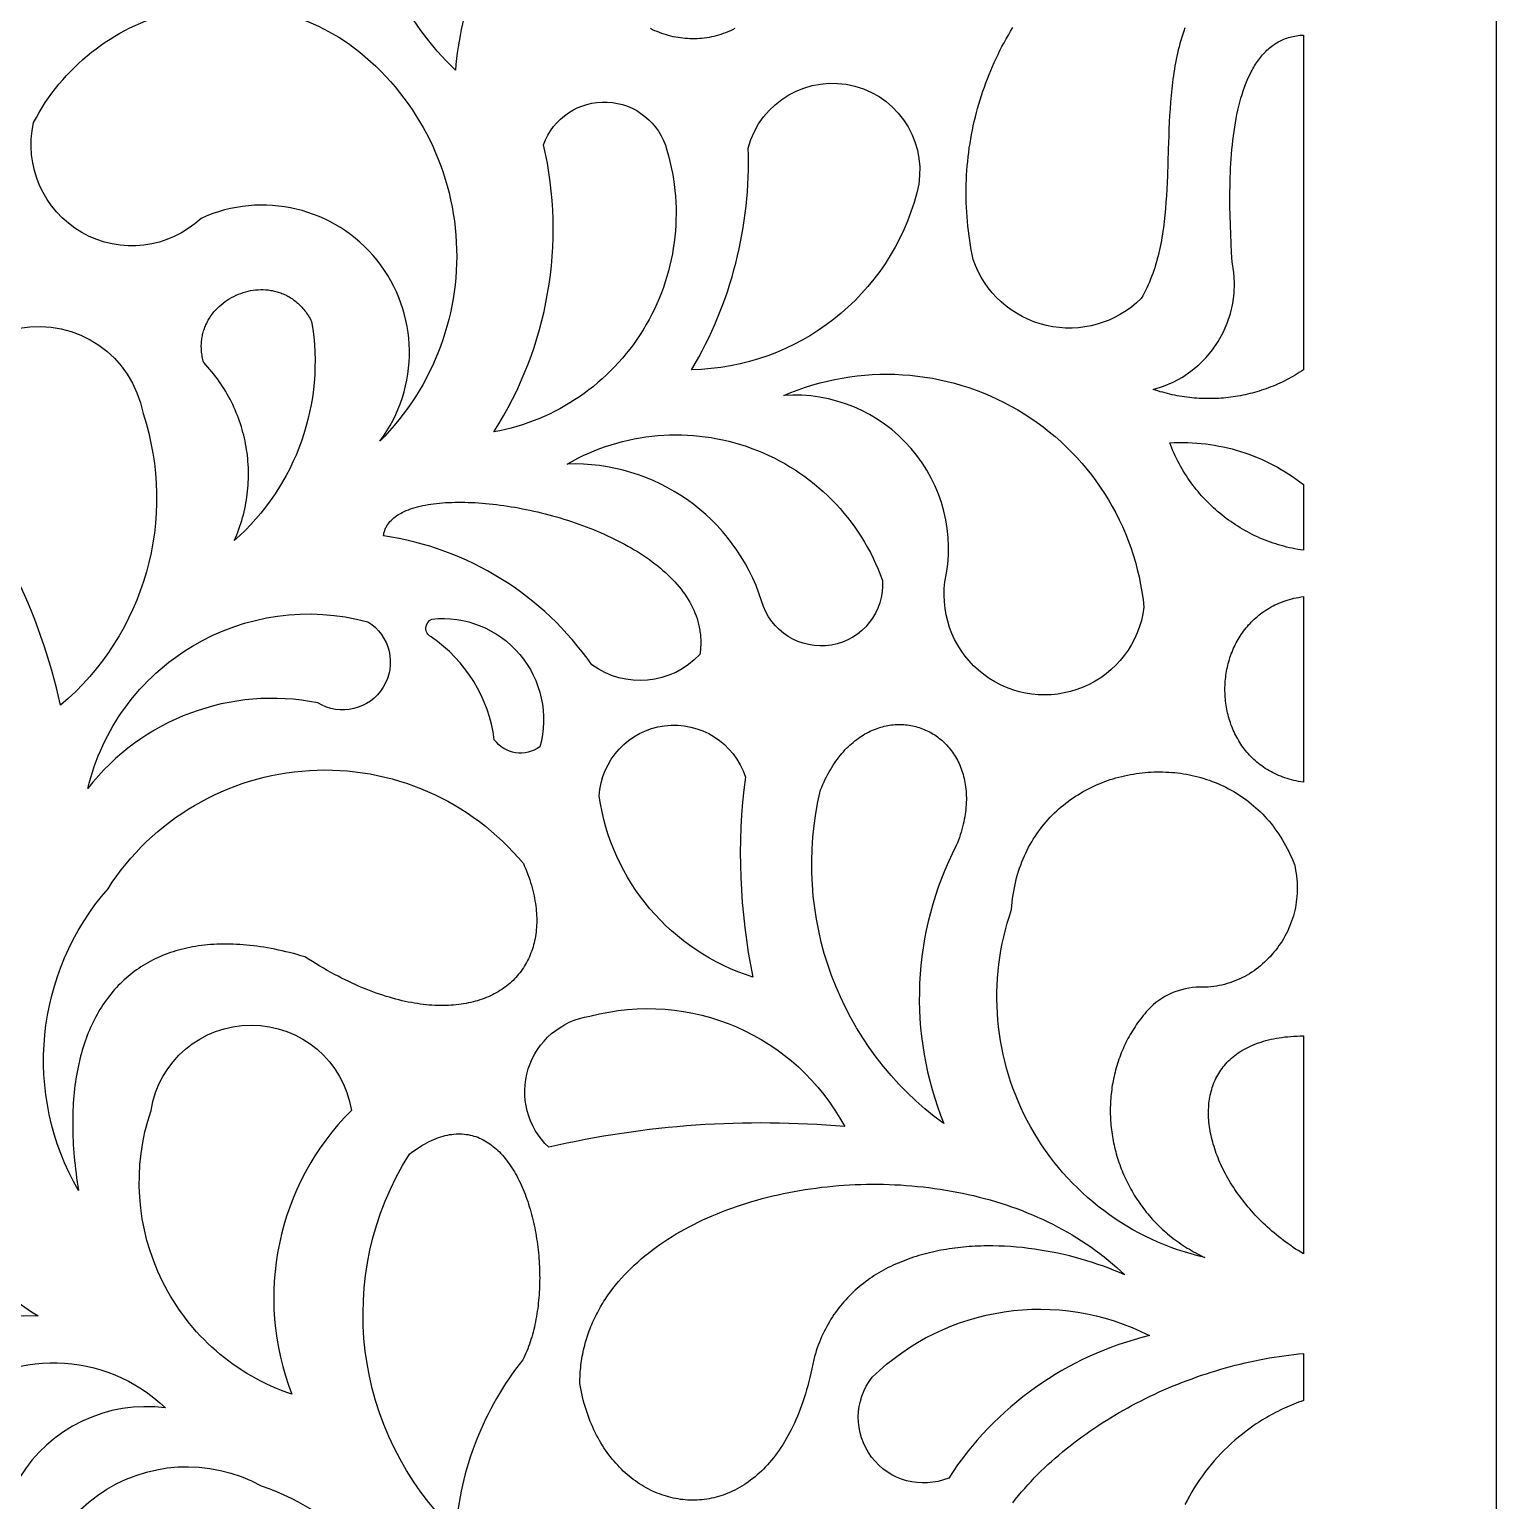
# Model space of a CAD drawing. Extents: x -400 to 400, y -1000 to 1000.
# Drawn here: x 20.2 to 400, y -340.4 to 40.4 of the extents above; entities that cross this region are included whole.
import ezdxf

# ---------------------------------------------------------------- set-up
doc = ezdxf.new("R2010")
doc.units = 0
doc.layers.add('LAYER_1', color=18, linetype='CONTINUOUS')

msp = doc.modelspace()

# ---------------------------------------------------------------- linework, layer by layer
at = {"layer": 'LAYER_1'}
for points in [[(-400, -1000), (400, -1000), (400, 1000), (-400, 1000)], [(315.37, -66.6), (316.55, -66.55), (317.72, -66.52), (318.89, -66.52), (320.06, -66.54), (321.22, -66.59), (322.38, -66.67), (323.54, -66.77), (324.69, -66.9), (325.84, -67.06), (326.98, -67.24), (328.12, -67.45), (329.25, -67.68), (330.38, -67.94), (331.5, -68.22), (332.61, -68.53), (333.71, -68.86), (334.81, -69.22), (335.9, -69.6), (336.97, -70.01), (338.04, -70.44), (339.1, -70.89), (340.15, -71.37), (341.19, -71.87), (342.22, -72.4), (343.24, -72.95), (344.24, -73.52), (345.23, -74.12), (346.21, -74.74), (347.18, -75.38), (348.13, -76.04), (349.07, -76.73), (350, -77.44), (349.99, -94.44), (349.26, -94.33), (348.53, -94.21), (347.8, -94.07), (347.07, -93.93), (346.35, -93.77), (345.64, -93.6), (344.92, -93.41), (344.22, -93.22), (343.51, -93.01), (342.81, -92.8), (342.12, -92.57), (341.43, -92.33), (340.75, -92.08), (340.07, -91.82), (339.39, -91.54), (338.73, -91.26), (338.06, -90.96), (337.41, -90.66), (336.76, -90.34), (336.11, -90.01), (335.47, -89.68), (334.84, -89.33), (334.21, -88.97), (333.59, -88.6), (332.98, -88.22), (332.37, -87.84), (331.77, -87.44), (331.17, -87.03), (330.59, -86.61), (330.01, -86.18), (329.43, -85.75), (328.87, -85.3), (328.31, -84.84), (327.76, -84.38), (327.22, -83.9), (326.68, -83.42), (326.15, -82.93), (325.64, -82.43), (325.13, -81.92), (324.62, -81.4), (324.13, -80.87), (323.64, -80.34), (323.17, -79.79), (322.7, -79.24), (322.24, -78.68), (321.79, -78.11), (321.35, -77.54), (320.92, -76.95), (320.49, -76.36), (320.08, -75.76), (319.68, -75.15), (319.29, -74.54), (318.9, -73.91), (318.53, -73.28), (318.17, -72.65), (317.81, -72), (317.47, -71.35), (317.14, -70.69), (316.82, -70.03), (316.51, -69.36), (316.21, -68.68), (315.92, -67.99), (315.64, -67.3)], [(349.99, -154.47), (349.36, -154.37), (348.73, -154.26), (348.12, -154.14), (347.51, -154.01), (346.92, -153.86), (346.33, -153.7), (345.76, -153.53), (345.2, -153.34), (344.64, -153.15), (344.1, -152.94), (343.57, -152.72), (343.04, -152.49), (342.53, -152.25), (342.02, -151.99), (341.53, -151.73), (341.05, -151.46), (340.58, -151.18), (340.11, -150.88), (339.66, -150.58), (339.22, -150.27), (338.78, -149.95), (338.36, -149.62), (337.95, -149.28), (337.55, -148.93), (337.16, -148.58), (336.77, -148.21), (336.4, -147.84), (336.04, -147.46), (335.69, -147.07), (335.34, -146.68), (335.01, -146.27), (334.69, -145.87), (334.38, -145.45), (334.08, -145.03), (333.79, -144.6), (333.5, -144.17), (333.23, -143.72), (332.97, -143.28), (332.72, -142.83), (332.48, -142.37), (332.25, -141.91), (332.02, -141.44), (331.81, -140.97), (331.61, -140.5), (331.42, -140.02), (331.24, -139.53), (331.07, -139.04), (330.9, -138.55), (330.75, -138.06), (330.61, -137.56), (330.48, -137.06), (330.36, -136.56), (330.24, -136.05), (330.14, -135.54), (330.05, -135.03), (329.97, -134.52), (329.9, -134.01), (329.84, -133.49), (329.78, -132.98), (329.74, -132.46), (329.71, -131.94), (329.69, -131.42), (329.67, -130.9), (329.67, -130.39), (329.68, -129.87), (329.7, -129.35), (329.72, -128.83), (329.76, -128.31), (329.81, -127.79), (329.87, -127.28), (329.93, -126.76), (330.01, -126.25), (330.1, -125.74), (330.19, -125.23), (330.3, -124.72), (330.42, -124.22), (330.54, -123.71), (330.68, -123.22), (330.82, -122.72), (330.98, -122.23), (331.15, -121.74), (331.32, -121.25), (331.51, -120.77), (331.7, -120.29), (331.91, -119.81), (332.12, -119.34), (332.35, -118.88), (332.58, -118.42), (332.83, -117.96), (333.08, -117.51), (333.35, -117.07), (333.62, -116.63), (333.9, -116.2), (334.2, -115.77), (334.5, -115.35), (334.81, -114.94), (335.14, -114.53), (335.47, -114.13), (335.81, -113.74), (336.16, -113.35), (336.53, -112.97), (336.9, -112.6), (337.28, -112.24), (337.67, -111.89), (338.07, -111.54), (338.48, -111.21), (338.91, -110.88), (339.34, -110.56), (339.78, -110.25), (340.23, -109.95), (340.69, -109.66), (341.16, -109.38), (341.64, -109.11), (342.13, -108.85), (342.62, -108.6), (343.13, -108.37), (343.65, -108.14), (344.18, -107.92), (344.72, -107.72), (345.27, -107.53), (345.82, -107.34), (346.39, -107.18), (346.97, -107.02), (347.55, -106.87), (348.15, -106.74), (348.75, -106.62), (349.37, -106.52), (350, -106.43)], [(349.99, -276.56), (349.32, -276.15), (348.65, -275.73), (347.98, -275.31), (347.33, -274.87), (346.69, -274.43), (346.05, -273.98), (345.42, -273.53), (344.8, -273.06), (344.19, -272.6), (343.59, -272.12), (342.99, -271.64), (342.41, -271.15), (341.83, -270.66), (341.26, -270.16), (340.7, -269.66), (340.15, -269.15), (339.61, -268.64), (339.08, -268.12), (338.56, -267.6), (338.04, -267.07), (337.54, -266.54), (337.04, -266), (336.56, -265.46), (336.08, -264.91), (335.61, -264.37), (335.16, -263.81), (334.71, -263.26), (334.27, -262.7), (333.84, -262.14), (333.43, -261.57), (333.02, -261.01), (332.62, -260.44), (332.23, -259.87), (331.85, -259.29), (331.49, -258.72), (331.13, -258.14), (330.78, -257.56), (330.44, -256.98), (330.11, -256.4), (329.8, -255.81), (329.49, -255.23), (329.2, -254.64), (328.91, -254.06), (328.64, -253.47), (328.37, -252.88), (328.12, -252.3), (327.88, -251.71), (327.65, -251.13), (327.43, -250.54), (327.22, -249.95), (327.02, -249.37), (326.84, -248.79), (326.66, -248.2), (326.5, -247.62), (326.34, -247.04), (326.2, -246.46), (326.07, -245.89), (325.95, -245.31), (325.85, -244.74), (325.75, -244.17), (325.67, -243.6), (325.6, -243.04), (325.54, -242.47), (325.49, -241.92), (325.45, -241.36), (325.43, -240.81), (325.42, -240.26), (325.42, -239.71), (325.43, -239.17), (325.46, -238.63), (325.49, -238.1), (325.54, -237.57), (325.6, -237.04), (325.68, -236.52), (325.77, -236.01), (325.87, -235.5), (325.98, -234.99), (326.1, -234.49), (326.24, -234), (326.39, -233.51), (326.56, -233.03), (326.73, -232.55), (326.92, -232.08), (327.13, -231.62), (327.34, -231.16), (327.57, -230.71), (327.82, -230.26), (328.07, -229.83), (328.34, -229.4), (328.63, -228.98), (328.92, -228.56), (329.23, -228.16), (329.56, -227.76), (329.89, -227.37), (330.25, -226.98), (330.61, -226.61), (330.99, -226.25), (331.38, -225.89), (331.79, -225.54), (332.21, -225.2), (332.65, -224.88), (333.1, -224.56), (333.56, -224.25), (334.04, -223.95), (334.54, -223.66), (335.04, -223.38), (335.56, -223.11), (336.1, -222.85), (336.65, -222.6), (337.22, -222.36), (337.8, -222.14), (338.4, -221.92), (339.01, -221.72), (339.63, -221.52), (340.27, -221.34), (340.93, -221.18), (341.6, -221.02), (342.28, -220.87), (342.99, -220.74), (343.7, -220.62), (344.43, -220.52), (345.18, -220.42), (345.95, -220.34), (346.72, -220.27), (347.52, -220.22), (348.33, -220.18), (349.15, -220.15), (350, -220.14)], [(162.67, -310.13), (162.67, -309.53), (162.69, -308.92), (162.71, -308.32), (162.74, -307.73), (162.78, -307.13), (162.83, -306.54), (162.88, -305.95), (162.95, -305.37), (163.02, -304.79), (163.1, -304.21), (163.19, -303.63), (163.29, -303.06), (163.4, -302.49), (163.51, -301.93), (163.64, -301.36), (163.77, -300.81), (163.91, -300.25), (164.06, -299.7), (164.21, -299.15), (164.37, -298.6), (164.55, -298.06), (164.72, -297.52), (164.91, -296.98), (165.11, -296.44), (165.31, -295.91), (165.52, -295.39), (165.73, -294.86), (165.96, -294.34), (166.19, -293.82), (166.43, -293.31), (166.67, -292.8), (166.93, -292.29), (167.19, -291.79), (167.46, -291.29), (167.73, -290.79), (168.01, -290.3), (168.3, -289.81), (168.6, -289.32), (168.9, -288.84), (169.21, -288.35), (169.85, -287.4), (170.51, -286.47), (171.21, -285.55), (171.92, -284.64), (172.67, -283.74), (173.43, -282.86), (174.23, -282), (175.04, -281.14), (175.88, -280.31), (176.74, -279.48), (177.63, -278.67), (178.54, -277.88), (179.47, -277.1), (180.42, -276.34), (181.39, -275.59), (182.38, -274.85), (183.39, -274.13), (184.42, -273.43), (185.47, -272.74), (186.54, -272.06), (187.63, -271.4), (188.74, -270.76), (189.86, -270.13), (191, -269.52), (192.16, -268.92), (193.33, -268.34), (194.52, -267.78), (195.73, -267.23), (196.95, -266.69), (198.18, -266.18), (199.43, -265.68), (200.69, -265.19), (201.97, -264.72), (203.25, -264.27), (204.55, -263.83), (205.87, -263.42), (207.19, -263.01), (208.52, -262.63), (209.87, -262.26), (211.23, -261.91), (212.59, -261.57), (213.96, -261.25), (215.35, -260.95), (216.74, -260.67), (218.14, -260.4), (219.55, -260.15), (220.96, -259.92), (222.38, -259.71), (223.81, -259.51), (225.25, -259.33), (226.68, -259.17), (228.13, -259.03), (229.58, -258.9), (231.03, -258.8), (232.49, -258.71), (233.95, -258.64), (235.41, -258.58), (236.88, -258.55), (238.34, -258.53), (239.81, -258.53), (241.28, -258.56), (242.75, -258.6), (244.22, -258.65), (245.69, -258.73), (247.17, -258.83), (248.63, -258.94), (250.1, -259.08), (251.57, -259.23), (253.03, -259.4), (254.49, -259.6), (255.95, -259.81), (257.41, -260.04), (258.86, -260.29), (260.3, -260.56), (261.74, -260.85), (263.18, -261.16), (264.61, -261.49), (266.03, -261.84), (267.45, -262.21), (268.86, -262.6), (270.26, -263.01), (271.66, -263.44), (273.04, -263.89), (274.42, -264.36), (275.79, -264.85), (277.15, -265.36), (278.5, -265.9), (279.84, -266.45), (281.17, -267.02), (282.48, -267.62), (283.79, -268.24), (285.08, -268.87), (286.36, -269.53), (287.63, -270.21), (288.88, -270.91), (290.12, -271.64), (291.34, -272.38), (292.55, -273.15), (293.75, -273.94), (294.93, -274.74), (296.09, -275.58), (297.24, -276.43), (298.37, -277.3), (299.48, -278.2), (300.58, -279.12), (301.65, -280.06), (302.71, -281.03), (303.75, -282.01), (302.4, -281.42), (301.02, -280.85), (299.63, -280.3), (298.22, -279.78), (296.8, -279.27), (295.36, -278.79), (293.9, -278.34), (292.43, -277.9), (290.95, -277.49), (289.46, -277.11), (287.96, -276.75), (286.45, -276.41), (284.93, -276.1), (283.4, -275.82), (281.87, -275.56), (280.34, -275.33), (278.8, -275.13), (277.26, -274.95), (275.72, -274.81), (274.18, -274.69), (272.64, -274.6), (271.1, -274.54), (269.57, -274.51), (268.8, -274.51), (268.04, -274.51), (267.27, -274.52), (266.51, -274.54), (265.75, -274.57), (264.99, -274.6), (264.24, -274.64), (263.48, -274.69), (262.73, -274.75), (261.98, -274.82), (261.24, -274.89), (260.49, -274.98), (259.75, -275.07), (259.01, -275.17), (258.28, -275.27), (257.54, -275.39), (256.81, -275.51), (256.09, -275.64), (255.37, -275.78), (254.65, -275.93), (253.93, -276.09), (253.22, -276.26), (252.52, -276.43), (251.82, -276.62), (251.12, -276.81), (250.43, -277.01), (249.74, -277.22), (249.06, -277.44), (248.38, -277.67), (247.7, -277.91), (247.04, -278.15), (246.37, -278.41), (245.72, -278.67), (245.07, -278.95), (244.42, -279.23), (243.78, -279.52), (243.15, -279.82), (242.52, -280.13), (241.9, -280.45), (241.29, -280.78), (240.68, -281.12), (240.08, -281.47), (239.48, -281.83), (238.9, -282.2), (238.32, -282.58), (237.74, -282.97), (237.18, -283.37), (236.62, -283.77), (236.07, -284.19), (235.53, -284.62), (235, -285.06), (234.47, -285.51), (233.96, -285.97), (233.45, -286.44), (232.95, -286.92), (232.46, -287.41), (231.97, -287.91), (231.5, -288.42), (231.04, -288.94), (230.58, -289.47), (230.14, -290.01), (229.7, -290.56), (229.27, -291.13), (228.86, -291.7), (228.45, -292.29), (228.05, -292.88), (227.67, -293.49), (227.29, -294.11), (226.93, -294.74), (226.57, -295.38), (226.23, -296.03), (225.9, -296.69), (225.57, -297.36), (225.26, -298.05), (224.96, -298.74), (224.68, -299.45), (224.4, -300.17), (224.14, -300.9), (223.88, -301.64), (223.64, -302.4), (223.42, -303.16), (223.2, -303.94), (222.98, -305.12), (222.74, -306.28), (222.49, -307.42), (222.23, -308.54), (221.96, -309.64), (221.68, -310.72), (221.38, -311.78), (221.07, -312.82), (220.75, -313.83), (220.42, -314.83), (220.08, -315.81), (219.72, -316.76), (219.36, -317.7), (218.98, -318.61), (218.6, -319.51), (218.21, -320.38), (217.8, -321.24), (217.39, -322.07), (216.97, -322.89), (216.53, -323.68), (216.09, -324.46), (215.64, -325.21), (215.19, -325.95), (214.72, -326.67), (214.24, -327.37), (213.76, -328.04), (213.27, -328.7), (212.78, -329.34), (212.27, -329.97), (211.76, -330.57), (211.24, -331.15), (210.72, -331.72), (210.19, -332.26), (209.65, -332.79), (209.11, -333.3), (208.56, -333.79), (208.01, -334.26), (207.45, -334.71), (206.88, -335.15), (206.31, -335.57), (205.74, -335.97), (205.16, -336.35), (204.58, -336.71), (203.99, -337.06), (203.41, -337.38), (202.81, -337.69), (202.22, -337.98), (201.62, -338.26), (201.01, -338.52), (200.41, -338.76), (199.8, -338.98), (199.19, -339.18), (198.58, -339.37), (197.97, -339.54), (197.35, -339.69), (196.73, -339.83), (196.12, -339.95), (195.5, -340.05), (194.88, -340.14), (194.26, -340.21), (193.64, -340.26), (193.02, -340.3), (192.4, -340.32), (191.78, -340.32), (191.16, -340.31), (190.54, -340.28), (189.92, -340.24), (189.31, -340.18), (188.69, -340.1), (188.08, -340.01), (187.47, -339.9), (186.86, -339.78), (186.25, -339.64), (185.65, -339.48), (185.05, -339.31), (184.45, -339.13), (183.85, -338.92), (183.26, -338.71), (182.67, -338.48), (182.09, -338.23), (181.5, -337.97), (180.93, -337.69), (180.36, -337.4), (179.79, -337.09), (179.22, -336.77), (178.67, -336.43), (178.11, -336.08), (177.57, -335.72), (177.03, -335.34), (176.49, -334.95), (175.96, -334.54), (175.44, -334.12), (174.92, -333.68), (174.41, -333.23), (173.91, -332.77), (173.42, -332.29), (172.93, -331.8), (172.45, -331.29), (171.98, -330.77), (171.51, -330.24), (171.06, -329.69), (170.61, -329.13), (170.17, -328.56), (169.74, -327.97), (169.32, -327.37), (168.91, -326.76), (168.51, -326.14), (168.12, -325.5), (167.73, -324.85), (167.36, -324.18), (167, -323.51), (166.65, -322.82), (166.31, -322.12), (165.98, -321.4), (165.66, -320.67), (165.36, -319.94), (165.07, -319.18), (164.78, -318.42), (164.51, -317.65), (164.26, -316.86), (164.01, -316.06), (163.78, -315.25), (163.56, -314.42), (163.35, -313.59), (163.16, -312.74), (162.98, -311.88), (162.82, -311.01)]]:
    msp.add_lwpolyline(points, close=True, dxfattribs=at)
for points in [[(147.87, 74.31, 0.149515), (130.45, 29.81, -0.356061), (118.53, 127.52)], [(319.28, 40.77), (319.01, 39.97), (318.74, 39.17), (318.49, 38.36), (318.25, 37.55), (318.02, 36.73), (317.8, 35.91), (317.6, 35.09), (317.41, 34.26), (317.22, 33.43), (317.05, 32.6), (316.89, 31.76), (316.73, 30.92), (316.59, 30.08), (316.45, 29.24), (316.33, 28.39), (316.21, 27.54), (316.1, 26.69), (315.9, 24.98), (315.73, 23.26), (315.58, 21.54), (315.45, 19.81), (315.34, 18.07), (315.25, 16.34), (315.18, 14.6), (315.11, 12.86), (314.99, 9.38), (314.89, 5.91), (314.77, 2.46), (314.7, 0.74), (314.62, -0.97), (314.52, -2.67), (314.41, -4.36), (314.27, -6.04), (314.12, -7.71), (313.94, -9.37), (313.83, -10.19), (313.73, -11.01), (313.61, -11.83), (313.48, -12.64), (313.35, -13.45), (313.21, -14.25), (313.06, -15.05), (312.9, -15.85), (312.73, -16.64), (312.55, -17.43), (312.35, -18.21), (312.15, -18.99), (311.94, -19.76), (311.71, -20.52), (311.48, -21.29), (311.23, -22.04), (310.97, -22.79), (310.69, -23.54), (310.4, -24.28), (310.1, -25.01), (309.79, -25.74), (309.46, -26.46), (309.11, -27.17), (308.75, -27.88), (308.38, -28.58), (307.98, -29.27, -0.553578), (264.49, -19.15), (264.24, -17.91), (264.01, -16.68), (263.8, -15.46), (263.6, -14.23), (263.43, -13.01), (263.27, -11.78), (263.13, -10.56), (263.01, -9.35), (262.91, -8.13), (262.83, -6.92), (262.76, -5.71), (262.71, -4.5), (262.68, -3.3), (262.67, -2.09), (262.68, -0.9), (262.7, 0.3), (262.74, 1.49), (262.8, 2.68), (262.87, 3.86), (262.96, 5.04), (263.07, 6.22), (263.19, 7.39), (263.34, 8.56), (263.49, 9.72), (263.67, 10.88), (263.86, 12.03), (264.07, 13.18), (264.29, 14.32), (264.53, 15.46), (264.78, 16.59), (265.06, 17.72), (265.34, 18.84), (265.64, 19.96), (265.96, 21.07), (266.29, 22.18), (266.64, 23.28), (267, 24.37), (267.38, 25.46), (267.77, 26.54), (268.18, 27.61), (268.6, 28.68), (269.04, 29.74), (269.49, 30.79), (269.95, 31.83), (270.43, 32.87), (270.93, 33.9), (271.43, 34.93), (271.95, 35.94), (272.49, 36.95), (273.03, 37.95), (273.6, 38.94), (274.17, 39.93), (274.76, 40.9)]]:
    msp.add_lwpolyline(points, format="xyb", dxfattribs=at)
for points in [[(21.24, 16.27, -0.451013), (102.74, 36.76, -0.461647), (110.85, -66.19, 0.777963), (64.61, -8.52, -0.740828)], [(350, -47.75), (349.46, -48.11), (348.92, -48.45), (348.38, -48.79), (347.83, -49.11), (347.27, -49.43), (346.72, -49.75), (346.16, -50.05), (345.59, -50.34), (345.02, -50.63), (344.45, -50.91), (343.88, -51.18), (343.3, -51.44), (342.72, -51.69), (342.13, -51.93), (341.54, -52.17), (340.95, -52.39), (340.36, -52.61), (339.76, -52.82), (339.16, -53.02), (338.56, -53.21), (337.96, -53.39), (337.35, -53.57), (336.75, -53.73), (336.13, -53.89), (335.52, -54.04), (334.91, -54.17), (334.29, -54.3), (333.67, -54.43), (333.05, -54.54), (332.43, -54.64), (331.81, -54.74), (331.19, -54.82), (330.56, -54.9), (329.93, -54.97), (329.31, -55.03), (328.68, -55.08), (328.05, -55.12), (327.42, -55.15), (326.79, -55.18), (326.16, -55.19), (325.52, -55.19), (324.89, -55.19), (324.26, -55.18), (323.63, -55.16), (322.99, -55.13), (322.36, -55.09), (321.73, -55.04), (321.1, -54.98), (320.46, -54.91), (319.83, -54.83), (319.2, -54.75), (318.57, -54.65), (317.94, -54.55), (317.31, -54.43), (316.68, -54.31), (316.05, -54.18), (315.43, -54.04), (314.8, -53.88), (314.18, -53.72), (313.56, -53.55), (312.94, -53.38), (312.32, -53.19), (311.7, -52.99), (311.08, -52.78, 0.40137), (331.55, -19.74), (331.4, -17.43), (331.28, -15.07), (331.16, -12.67), (331.07, -10.25), (331.01, -7.8), (330.97, -5.34), (330.96, -4.1), (330.96, -2.87), (330.97, -1.63), (330.99, -0.4), (331.01, 0.83), (331.05, 2.06), (331.1, 3.28), (331.15, 4.5), (331.22, 5.71), (331.3, 6.92), (331.39, 8.12), (331.49, 9.31), (331.61, 10.49), (331.73, 11.66), (331.88, 12.82), (332.03, 13.96), (332.2, 15.09), (332.38, 16.21), (332.58, 17.31), (332.79, 18.4), (333.02, 19.47), (333.26, 20.52), (333.53, 21.55), (333.8, 22.56), (334.1, 23.56), (334.41, 24.52), (334.74, 25.47), (335.09, 26.39), (335.46, 27.29), (335.84, 28.16), (336.25, 29.01), (336.46, 29.42), (336.68, 29.82), (336.9, 30.22), (337.12, 30.61), (337.35, 31), (337.59, 31.37), (337.83, 31.74), (338.08, 32.1), (338.33, 32.46), (338.59, 32.8), (338.85, 33.14), (339.12, 33.47), (339.39, 33.79), (339.67, 34.1), (339.96, 34.4), (340.25, 34.7), (340.55, 34.98), (340.85, 35.26), (341.16, 35.53), (341.47, 35.79), (341.79, 36.04), (342.12, 36.28), (342.45, 36.51), (342.79, 36.73), (343.14, 36.94), (343.49, 37.14), (343.85, 37.33), (344.21, 37.52), (344.58, 37.69), (344.96, 37.85), (345.34, 38), (345.73, 38.14), (346.13, 38.27), (346.53, 38.39), (346.94, 38.5), (347.36, 38.59), (347.78, 38.68), (348.21, 38.75), (348.65, 38.82), (349.09, 38.87), (349.54, 38.91), (350, 38.94)], [(206.24, 9.68, -1), (249.9, -1.95, -0.335634), (191.56, -47.71, 0.14443)], [(153.27, 10.55, -0.735438), (185.2, 9.12, -0.445899), (140.4, -63.81, 0.201317)], [(65.27, -45.84), (65.16, -45.45), (65.07, -45.07), (64.98, -44.69), (64.91, -44.31), (64.84, -43.93), (64.79, -43.56), (64.74, -43.19), (64.71, -42.82), (64.68, -42.46), (64.67, -42.09), (64.66, -41.73), (64.66, -41.37), (64.67, -41.02), (64.69, -40.67), (64.72, -40.32), (64.76, -39.97), (64.81, -39.63), (64.86, -39.29), (64.93, -38.95), (65, -38.62), (65.08, -38.29), (65.16, -37.97), (65.26, -37.64), (65.36, -37.32), (65.47, -37.01), (65.59, -36.7), (65.71, -36.39), (65.84, -36.08), (65.98, -35.78), (66.13, -35.49), (66.28, -35.2), (66.44, -34.91), (66.61, -34.62), (66.78, -34.34), (67.14, -33.79), (67.53, -33.26), (67.94, -32.75), (68.37, -32.26), (68.82, -31.78), (69.29, -31.32), (69.78, -30.89), (70.29, -30.47), (70.82, -30.08), (71.36, -29.7), (71.91, -29.35), (72.48, -29.02), (73.07, -28.71), (73.66, -28.43), (74.27, -28.17), (74.88, -27.93), (75.51, -27.72), (76.14, -27.53), (76.78, -27.37), (77.42, -27.23), (78.07, -27.12), (78.72, -27.04), (79.37, -26.99), (80.03, -26.96), (80.69, -26.96), (81.34, -27), (82, -27.06), (82.33, -27.1), (82.65, -27.15), (82.98, -27.2), (83.3, -27.27), (83.62, -27.34), (83.94, -27.42), (84.26, -27.51), (84.58, -27.6), (84.9, -27.71), (85.21, -27.82), (85.53, -27.94), (85.84, -28.07), (86.15, -28.2), (86.45, -28.35), (86.76, -28.5), (87.06, -28.66), (87.36, -28.83), (87.66, -29.01), (87.95, -29.2), (88.24, -29.39), (88.53, -29.6), (88.81, -29.81), (89.09, -30.03), (89.37, -30.26), (89.64, -30.5), (89.91, -30.75), (90.18, -31.01), (90.44, -31.27), (90.7, -31.55), (90.95, -31.84), (91.2, -32.13), (91.44, -32.43), (91.68, -32.75), (91.91, -33.07), (92.14, -33.4), (92.37, -33.75), (92.59, -34.1), (92.8, -34.46), (93.01, -34.83), (93.21, -35.21, -0.26022), (73.19, -91.93), (73.51, -91.2), (73.82, -90.46), (74.11, -89.72), (74.39, -88.98), (74.65, -88.23), (74.89, -87.49), (75.12, -86.73), (75.34, -85.98), (75.54, -85.22), (75.73, -84.47), (75.91, -83.71), (76.07, -82.94), (76.21, -82.18), (76.34, -81.42), (76.46, -80.65), (76.56, -79.88), (76.64, -79.12), (76.72, -78.35), (76.78, -77.58), (76.82, -76.81), (76.85, -76.04), (76.87, -75.27), (76.87, -74.51), (76.86, -73.74), (76.83, -72.97), (76.79, -72.21), (76.74, -71.44), (76.67, -70.68), (76.59, -69.92), (76.49, -69.16), (76.38, -68.4), (76.26, -67.65), (76.12, -66.89), (75.97, -66.14), (75.81, -65.4), (75.63, -64.65), (75.44, -63.91), (75.24, -63.17), (75.02, -62.44), (74.79, -61.71), (74.54, -60.98), (74.28, -60.26), (74.01, -59.55), (73.72, -58.83), (73.43, -58.12), (73.11, -57.42), (72.79, -56.72), (72.45, -56.03), (72.1, -55.34), (71.73, -54.66), (71.36, -53.99), (70.97, -53.32), (70.56, -52.65), (70.14, -52), (69.71, -51.35), (69.27, -50.71), (68.82, -50.07), (68.35, -49.44), (67.87, -48.82), (67.37, -48.21), (66.87, -47.6), (66.35, -47.01), (65.81, -46.42)], [(-4.62, -69.02, -1), (49.56, -59.02, -0.305881), (28.21, -134.55, 0.125623)], [(215.46, -54.38, -0.508287), (308.7, -109.19, -1), (257.17, -102.64, 0.501352)], [(159.35, -72.12, -0.468283), (241, -102.22, -0.9), (209.73, -107.56, 0.335642)], [(111.84, -90.68), (111.87, -90.45), (111.91, -90.22), (111.95, -90), (112, -89.78), (112.06, -89.56), (112.13, -89.35), (112.2, -89.14), (112.28, -88.93), (112.37, -88.73), (112.46, -88.53), (112.56, -88.33), (112.67, -88.13), (112.91, -87.75), (113.17, -87.39), (113.46, -87.03), (113.78, -86.69), (114.12, -86.36), (114.49, -86.05), (114.88, -85.74), (115.3, -85.45), (115.74, -85.17), (116.2, -84.9), (116.68, -84.64), (117.19, -84.4), (117.72, -84.17), (118.26, -83.95), (118.83, -83.74), (119.42, -83.55), (120.03, -83.36), (120.66, -83.19), (121.3, -83.03), (121.97, -82.88), (122.65, -82.74), (123.35, -82.62), (124.06, -82.51), (124.79, -82.4), (125.54, -82.31), (126.3, -82.23), (127.07, -82.17), (127.86, -82.11), (128.67, -82.07), (129.48, -82.03), (130.31, -82.01), (131.15, -82), (132.01, -82), (132.87, -82.01), (133.74, -82.04), (134.63, -82.07), (135.52, -82.11), (136.42, -82.17), (137.33, -82.24), (138.25, -82.31), (139.18, -82.4), (140.11, -82.5), (141.05, -82.61), (142, -82.73), (142.95, -82.86), (143.91, -83), (144.87, -83.16), (145.84, -83.32), (146.8, -83.49), (147.78, -83.68), (148.75, -83.87), (149.73, -84.07), (150.71, -84.29), (151.69, -84.51), (152.67, -84.75), (153.65, -84.99), (154.63, -85.25), (155.61, -85.51), (156.58, -85.79), (157.56, -86.08), (158.53, -86.37), (159.5, -86.68), (160.47, -86.99), (161.43, -87.32), (162.39, -87.65), (163.35, -88), (164.3, -88.35), (165.24, -88.71), (166.18, -89.09), (167.11, -89.47), (168.03, -89.86), (168.94, -90.26), (169.85, -90.68), (170.75, -91.1), (171.63, -91.53), (172.51, -91.96), (173.38, -92.41), (174.24, -92.87), (175.08, -93.34), (175.92, -93.81), (176.74, -94.3), (177.55, -94.79), (178.34, -95.29), (179.13, -95.81), (179.89, -96.33), (180.65, -96.86), (181.38, -97.39), (182.1, -97.94), (182.81, -98.5), (183.5, -99.06), (184.17, -99.63), (184.82, -100.22), (185.46, -100.81), (186.08, -101.4), (186.67, -102.01), (187.25, -102.63), (187.81, -103.25), (188.35, -103.88), (188.86, -104.52), (189.35, -105.17), (189.83, -105.83), (190.27, -106.49), (190.7, -107.16), (191.1, -107.84), (191.48, -108.53), (191.83, -109.23), (192.16, -109.93), (192.46, -110.65), (192.74, -111.37), (192.99, -112.1), (193.21, -112.83), (193.4, -113.57), (193.57, -114.33), (193.71, -115.08), (193.76, -115.47), (193.81, -115.85), (193.86, -116.24), (193.89, -116.62), (193.92, -117.01), (193.94, -117.4), (193.95, -117.8), (193.96, -118.19), (193.96, -118.59), (193.95, -118.99), (193.93, -119.39), (193.9, -119.79), (193.87, -120.2), (193.82, -120.6), (193.77, -121.01), (193.71, -121.42, -0.37984), (165.72, -124.06, 0.206923)], [(35.26, -156.12, -0.422326), (107.73, -112.93, -1), (94.8, -133.92, 0.283705)], [(124.38, -112.23, -0.52872), (152.32, -145.3, -0.413363), (140.49, -143.47, 0.216127), (124.14, -116.87, -0.631602)], [(167.69, -158.05, -0.832651), (205.52, -153.17, 0.08465), (207.48, -204.91, -0.289471)], [(224.99, -156.45), (225.28, -155.74), (225.58, -155.04), (225.88, -154.37), (226.2, -153.71), (226.52, -153.06), (226.85, -152.43), (227.18, -151.82), (227.52, -151.23), (227.87, -150.65), (228.23, -150.08), (228.59, -149.53), (228.96, -149), (229.34, -148.48), (229.72, -147.98), (230.11, -147.5), (230.5, -147.02), (230.9, -146.57), (231.3, -146.13), (231.71, -145.7), (232.12, -145.29), (232.53, -144.9), (232.95, -144.52), (233.38, -144.15), (233.81, -143.8), (234.24, -143.46), (234.68, -143.14), (235.11, -142.83), (235.56, -142.54), (236, -142.26), (236.45, -141.99), (236.9, -141.74), (237.35, -141.51), (237.8, -141.28), (238.26, -141.07), (238.72, -140.88), (239.18, -140.7), (239.64, -140.53), (240.1, -140.37), (240.56, -140.23), (241.02, -140.1), (241.48, -139.99), (241.95, -139.88), (242.41, -139.8), (242.87, -139.72), (243.33, -139.66), (243.8, -139.61), (244.26, -139.57), (244.72, -139.54), (245.18, -139.53), (245.63, -139.53), (246.09, -139.54), (246.54, -139.57), (246.99, -139.6), (247.44, -139.65), (247.89, -139.71), (248.33, -139.78), (248.77, -139.87), (249.21, -139.97), (249.65, -140.07), (250.08, -140.19), (250.51, -140.32), (250.93, -140.47), (251.35, -140.62), (251.76, -140.79), (252.18, -140.96), (252.58, -141.15), (252.98, -141.35), (253.38, -141.56), (253.77, -141.78), (254.15, -142.01), (254.53, -142.25), (254.91, -142.5), (255.28, -142.76), (255.64, -143.04), (255.99, -143.32), (256.34, -143.61), (256.68, -143.92), (257.01, -144.23), (257.34, -144.55), (257.66, -144.89), (257.97, -145.23), (258.28, -145.58), (258.57, -145.95), (258.86, -146.32), (259.14, -146.7), (259.41, -147.09), (259.67, -147.49), (259.92, -147.9), (260.16, -148.32), (260.39, -148.75), (260.61, -149.19), (260.83, -149.63), (261.03, -150.09), (261.22, -150.55), (261.4, -151.02), (261.57, -151.5), (261.73, -151.99), (261.88, -152.49), (262.02, -152.99), (262.14, -153.5), (262.26, -154.03), (262.36, -154.56), (262.45, -155.09), (262.53, -155.64), (262.59, -156.19), (262.64, -156.75), (262.68, -157.32), (262.71, -157.9), (262.72, -158.48), (262.72, -159.07), (262.7, -159.67), (262.67, -160.27), (262.63, -160.89), (262.57, -161.51), (262.5, -162.13), (262.41, -162.77), (262.31, -163.41), (262.19, -164.05), (262.05, -164.7), (261.9, -165.36), (261.74, -166.03), (261.56, -166.7), (261.36, -167.38), (261.15, -168.06), (260.92, -168.76), (260.67, -169.45), (260.4, -170.15), (260.12, -170.86, 0.219402), (256.92, -242.85, -0.303687)], [(40.51, -182.03, -0.50889), (148.04, -175.55), (148.35, -176.26), (148.65, -176.97), (148.93, -177.68), (149.19, -178.38), (149.45, -179.08), (149.68, -179.78), (149.9, -180.47), (150.11, -181.16), (150.3, -181.84), (150.48, -182.52), (150.64, -183.19), (150.79, -183.86), (150.92, -184.52), (151.04, -185.18), (151.15, -185.83), (151.24, -186.48), (151.31, -187.12), (151.38, -187.76), (151.42, -188.39), (151.46, -189.01), (151.48, -189.63), (151.49, -190.25), (151.48, -190.85), (151.46, -191.46), (151.43, -192.05), (151.38, -192.64), (151.32, -193.22), (151.25, -193.8), (151.16, -194.37), (151.06, -194.93), (150.95, -195.49), (150.82, -196.04), (150.68, -196.58), (150.53, -197.11), (150.37, -197.64), (150.19, -198.16), (150, -198.67), (149.8, -199.18), (149.59, -199.67), (149.37, -200.16), (149.13, -200.64), (148.88, -201.12), (148.62, -201.58), (148.34, -202.04), (148.06, -202.49), (147.76, -202.93), (147.45, -203.36), (147.13, -203.78), (146.8, -204.19), (146.46, -204.6), (146.1, -204.99), (145.74, -205.38), (145.36, -205.76), (144.97, -206.12), (144.58, -206.48), (144.17, -206.83), (143.75, -207.17), (143.32, -207.5), (142.87, -207.82), (142.42, -208.13), (141.96, -208.43), (141.49, -208.72), (141, -208.99), (140.51, -209.26), (140.01, -209.52), (139.49, -209.77), (138.97, -210), (138.43, -210.23), (137.89, -210.44), (137.34, -210.64), (136.77, -210.84), (136.2, -211.02), (135.62, -211.19), (135.03, -211.34), (134.43, -211.49), (133.82, -211.62), (133.2, -211.74), (132.57, -211.85), (131.94, -211.95), (131.29, -212.04), (130.64, -212.11), (129.97, -212.17), (129.3, -212.22), (128.62, -212.26), (127.93, -212.28), (127.23, -212.29), (126.53, -212.29), (125.81, -212.27), (125.09, -212.24), (124.36, -212.2), (123.62, -212.15), (122.88, -212.08), (122.12, -211.99), (121.36, -211.9), (120.59, -211.79), (119.82, -211.66), (119.03, -211.52), (118.24, -211.37), (117.44, -211.21), (116.63, -211.02), (115.82, -210.83), (115, -210.62), (114.17, -210.39), (113.34, -210.15), (112.5, -209.9), (111.65, -209.63), (110.79, -209.35), (109.93, -209.05), (109.07, -208.73), (108.19, -208.4), (107.31, -208.05), (106.42, -207.69), (105.53, -207.31), (104.63, -206.92), (103.73, -206.51), (102.82, -206.09), (101.9, -205.64), (100.98, -205.18), (100.05, -204.71), (99.12, -204.22), (98.18, -203.71), (97.23, -203.19), (96.28, -202.64), (95.33, -202.09), (94.37, -201.51), (93.4, -200.92), (92.43, -200.31), (91.46, -199.68), (90.46, -199.39), (89.47, -199.11), (88.48, -198.84), (87.51, -198.59), (86.54, -198.35), (85.58, -198.13), (84.62, -197.92), (83.67, -197.72), (82.73, -197.54), (81.8, -197.37), (80.87, -197.21), (79.95, -197.07), (79.04, -196.94), (78.14, -196.82), (77.24, -196.72), (76.35, -196.63), (75.47, -196.56), (74.59, -196.49), (73.73, -196.44), (72.87, -196.41), (72.01, -196.38), (71.17, -196.37), (70.33, -196.37), (69.51, -196.39), (68.69, -196.42), (67.87, -196.46), (67.07, -196.51), (66.27, -196.58), (65.48, -196.66), (64.7, -196.75), (63.93, -196.86), (63.16, -196.97), (62.4, -197.1), (61.66, -197.25), (60.91, -197.4), (60.18, -197.57), (59.46, -197.75), (58.74, -197.94), (58.03, -198.15), (57.33, -198.36), (56.64, -198.59), (55.96, -198.83), (55.29, -199.08), (54.62, -199.35), (53.96, -199.63), (53.32, -199.92), (52.68, -200.22), (52.04, -200.53), (51.42, -200.85), (50.81, -201.19), (50.2, -201.54), (49.61, -201.9), (49.02, -202.27), (48.44, -202.65), (47.87, -203.05), (47.31, -203.46), (46.76, -203.87), (46.22, -204.3), (45.68, -204.74), (45.16, -205.2), (44.64, -205.66), (44.14, -206.13), (43.64, -206.62), (43.15, -207.12), (42.67, -207.63), (42.2, -208.14), (41.74, -208.68), (41.29, -209.22), (40.85, -209.77), (40.42, -210.33), (40, -210.91), (39.59, -211.49), (39.18, -212.09), (38.79, -212.69), (38.41, -213.31), (38.03, -213.94), (37.67, -214.58), (37.32, -215.23), (36.97, -215.89), (36.64, -216.56), (36.31, -217.24), (36, -217.93), (35.69, -218.63), (35.4, -219.34), (35.11, -220.06), (34.84, -220.8), (34.57, -221.54), (34.32, -222.29), (34.07, -223.05), (33.84, -223.83), (33.62, -224.61), (33.4, -225.4), (33.2, -226.2), (33.01, -227.02), (32.82, -227.84), (32.65, -228.67), (32.49, -229.51), (32.34, -230.36), (32.2, -231.22), (32.07, -232.1), (31.95, -232.98), (31.84, -233.87), (31.74, -234.76), (31.66, -235.67), (31.58, -236.59), (31.51, -237.52), (31.46, -238.46), (31.41, -239.4), (31.38, -240.36), (31.36, -241.32), (31.35, -242.29), (31.35, -243.28), (31.36, -244.27), (31.38, -245.27), (31.42, -246.28), (31.46, -247.3), (31.52, -248.32), (31.58, -249.36), (31.66, -250.41), (31.75, -251.46), (31.85, -252.52), (31.97, -253.59), (32.09, -254.67), (32.23, -255.76), (32.37, -256.86), (32.53, -257.96), (32.7, -259.07), (32.88, -260.2, -0.321273)], [(274.44, -187.41), (274.51, -186.45), (274.6, -185.5), (274.71, -184.56), (274.83, -183.64), (274.98, -182.73), (275.15, -181.83), (275.33, -180.95), (275.53, -180.08), (275.75, -179.22), (275.98, -178.37), (276.24, -177.54), (276.51, -176.71), (276.79, -175.91), (277.1, -175.11), (277.41, -174.33), (277.75, -173.55), (278.1, -172.8), (278.46, -172.05), (278.84, -171.32), (279.23, -170.6), (279.64, -169.89), (280.06, -169.2), (280.5, -168.52), (280.94, -167.85), (281.41, -167.2), (281.88, -166.56), (282.37, -165.93), (282.87, -165.32), (283.38, -164.71), (283.9, -164.13), (284.44, -163.55), (284.98, -162.99), (285.54, -162.44), (286.11, -161.91), (286.68, -161.38), (287.27, -160.88), (287.87, -160.38), (288.48, -159.9), (289.09, -159.43), (289.72, -158.98), (290.35, -158.54), (291, -158.11), (291.65, -157.7), (292.31, -157.3), (292.97, -156.91), (293.65, -156.54), (294.33, -156.18), (295.01, -155.84), (295.71, -155.51), (296.41, -155.19), (297.11, -154.89), (297.83, -154.6), (298.54, -154.32), (299.27, -154.06), (299.99, -153.81), (300.73, -153.58), (301.46, -153.36), (302.2, -153.16), (302.95, -152.97), (303.69, -152.79), (304.45, -152.63), (305.2, -152.48), (305.96, -152.35), (306.71, -152.23), (307.48, -152.12), (308.24, -152.03), (309, -151.96), (309.77, -151.89), (310.53, -151.85), (311.3, -151.81), (312.07, -151.79), (312.84, -151.79), (313.61, -151.8), (314.37, -151.83), (315.14, -151.87), (315.91, -151.92), (316.67, -151.99), (317.43, -152.08), (318.2, -152.17), (318.96, -152.29), (319.71, -152.42), (320.47, -152.56), (321.22, -152.72), (321.97, -152.89), (322.71, -153.08), (323.46, -153.28), (324.19, -153.5), (324.93, -153.74), (325.66, -153.98), (326.38, -154.25), (327.1, -154.53), (327.81, -154.82), (328.52, -155.13), (329.22, -155.45), (329.92, -155.79), (330.61, -156.15), (331.29, -156.52), (331.97, -156.9), (332.64, -157.31), (333.3, -157.72), (333.95, -158.15), (334.6, -158.6), (335.23, -159.06), (335.86, -159.54), (336.48, -160.04), (337.09, -160.55), (337.69, -161.07), (338.28, -161.61), (338.87, -162.17), (339.44, -162.74), (340, -163.33), (340.55, -163.94), (341.08, -164.56), (341.61, -165.19), (342.13, -165.84), (342.63, -166.51), (343.12, -167.2), (343.6, -167.9), (344.07, -168.61), (344.52, -169.34), (344.96, -170.09), (345.38, -170.86), (345.8, -171.64), (346.19, -172.43), (346.58, -173.25), (346.95, -174.07), (347.3, -174.92), (347.64, -175.78), (347.82, -176.54), (347.97, -177.3), (348.1, -178.06), (348.21, -178.82), (348.29, -179.57), (348.35, -180.33), (348.39, -181.08), (348.4, -181.82), (348.4, -182.57), (348.37, -183.31), (348.31, -184.05), (348.24, -184.78), (348.15, -185.51), (348.03, -186.23), (347.9, -186.94), (347.74, -187.66), (347.57, -188.36), (347.38, -189.06), (347.16, -189.75), (346.93, -190.43), (346.68, -191.11), (346.42, -191.78), (346.13, -192.44), (345.83, -193.09), (345.51, -193.73), (345.17, -194.36), (344.82, -194.98), (344.45, -195.59), (344.06, -196.19), (343.66, -196.78), (343.25, -197.36), (342.82, -197.92), (342.37, -198.48), (341.91, -199.02), (341.44, -199.55), (340.95, -200.06), (340.45, -200.56), (339.94, -201.05), (339.42, -201.52), (338.88, -201.98), (338.33, -202.42), (337.77, -202.85), (337.2, -203.26), (336.61, -203.65), (336.02, -204.03), (335.42, -204.39), (334.8, -204.73), (334.18, -205.06), (333.54, -205.36), (332.9, -205.65), (332.25, -205.92), (331.59, -206.17), (330.92, -206.4), (330.25, -206.61), (329.57, -206.8), (328.88, -206.97), (328.18, -207.12), (327.48, -207.24), (326.77, -207.35), (326.05, -207.43), (325.33, -207.49), (324.61, -207.53), (323.88, -207.54), (323.14, -207.53, 0.205596), (309.7, -213.46), (309.3, -213.92), (308.9, -214.39), (308.52, -214.86), (308.14, -215.34), (307.77, -215.82), (307.41, -216.3), (307.06, -216.79), (306.72, -217.28), (306.39, -217.78), (306.06, -218.28), (305.75, -218.79), (305.44, -219.29), (305.14, -219.81), (304.85, -220.32), (304.57, -220.84), (304.3, -221.36), (304.03, -221.89), (303.78, -222.42), (303.53, -222.95), (303.29, -223.48), (303.06, -224.02), (302.84, -224.56), (302.62, -225.1), (302.42, -225.65), (302.22, -226.2), (302.03, -226.75), (301.85, -227.3), (301.68, -227.85), (301.52, -228.41), (301.36, -228.97), (301.22, -229.53), (301.08, -230.09), (300.95, -230.65), (300.83, -231.22), (300.72, -231.78), (300.61, -232.35), (300.51, -232.92), (300.43, -233.49), (300.35, -234.06), (300.27, -234.64), (300.21, -235.21), (300.15, -235.78), (300.11, -236.36), (300.07, -236.93), (300.04, -237.51), (300.01, -238.09), (300, -238.66), (299.99, -239.24), (299.99, -239.82), (300, -240.39), (300.02, -240.97), (300.05, -241.55), (300.08, -242.12), (300.12, -242.7), (300.17, -243.28), (300.23, -243.85), (300.3, -244.43), (300.37, -245), (300.45, -245.57), (300.54, -246.14), (300.64, -246.71), (300.74, -247.28), (300.86, -247.85), (300.98, -248.42), (301.11, -248.98), (301.24, -249.55), (301.39, -250.11), (301.54, -250.67), (301.7, -251.23), (301.87, -251.79), (302.05, -252.34), (302.23, -252.9), (302.42, -253.45), (302.62, -253.99), (302.83, -254.54), (303.04, -255.08), (303.26, -255.62), (303.49, -256.16), (303.73, -256.7), (303.98, -257.23), (304.23, -257.76), (304.49, -258.29), (304.76, -258.81), (305.04, -259.33), (305.32, -259.85), (305.61, -260.36), (305.91, -260.87), (306.21, -261.37), (306.53, -261.88), (306.85, -262.37), (307.18, -262.87), (307.51, -263.36), (307.86, -263.85), (308.21, -264.33), (308.57, -264.8), (308.93, -265.28), (309.31, -265.75), (309.69, -266.21), (310.08, -266.67), (310.47, -267.12), (310.87, -267.57), (311.28, -268.02), (311.7, -268.46), (312.13, -268.89), (312.56, -269.32), (313, -269.74), (313.45, -270.16), (313.9, -270.57), (314.36, -270.98), (314.83, -271.38), (315.31, -271.77), (315.79, -272.16), (316.28, -272.55), (316.78, -272.92), (317.28, -273.29), (317.79, -273.66), (318.31, -274.01), (318.84, -274.36), (319.37, -274.71), (319.91, -275.05), (320.46, -275.38), (321.01, -275.7), (321.57, -276.02), (322.14, -276.33), (322.71, -276.63), (323.3, -276.92), (323.89, -277.21), (324.48, -277.49, -0.446644)], [(165.27, -215.04, -0.348765), (231.23, -243.63, 0.079218), (154.59, -248.97, -0.626307)], [(-54.19, -223.98, -0.660834), (-8.13, -238.01, 0.261269), (22.41, -292.64, -0.409031)], [(51.64, -239.44, -0.852941), (103.5, -239.44, 0.298118), (88.12, -312.91, -0.415063)], [(118.53, -250.76), (119.19, -250.26), (119.84, -249.79), (120.49, -249.34), (121.13, -248.92), (121.77, -248.53), (122.4, -248.16), (123.02, -247.81), (123.64, -247.49), (124.25, -247.2), (124.86, -246.93), (125.46, -246.68), (126.05, -246.46), (126.64, -246.27), (127.23, -246.09), (127.8, -245.94), (128.38, -245.81), (128.94, -245.7), (129.5, -245.62), (130.05, -245.55), (130.6, -245.51), (131.14, -245.49), (131.68, -245.49), (132.2, -245.51), (132.73, -245.56), (133.24, -245.62), (133.75, -245.7), (134.26, -245.8), (134.75, -245.92), (135.25, -246.06), (135.73, -246.21), (136.21, -246.39), (136.68, -246.58), (137.15, -246.79), (137.6, -247.02), (138.06, -247.27), (138.5, -247.53), (138.94, -247.81), (139.37, -248.1), (139.8, -248.41), (140.22, -248.74), (140.63, -249.08), (141.04, -249.44), (141.44, -249.81), (141.83, -250.19), (142.22, -250.59), (142.6, -251.01), (142.97, -251.44), (143.33, -251.88), (143.69, -252.33), (144.04, -252.8), (144.39, -253.27), (144.73, -253.76), (145.06, -254.27), (145.38, -254.78), (145.7, -255.3), (146.01, -255.84), (146.31, -256.39), (146.6, -256.94), (146.89, -257.51), (147.17, -258.09), (147.45, -258.67), (147.71, -259.27), (147.97, -259.87), (148.22, -260.48), (148.47, -261.1), (148.71, -261.73), (148.93, -262.37), (149.16, -263.01), (149.37, -263.66), (149.58, -264.32), (149.78, -264.98), (149.97, -265.65), (150.16, -266.33), (150.33, -267.01), (150.5, -267.7), (150.66, -268.39), (150.82, -269.09), (150.97, -269.79), (151.1, -270.49), (151.24, -271.2), (151.36, -271.91), (151.47, -272.63), (151.58, -273.35), (151.68, -274.07), (151.77, -274.79), (151.86, -275.52), (151.93, -276.25), (152, -276.98), (152.06, -277.71), (152.11, -278.44), (152.16, -279.17), (152.19, -279.9), (152.22, -280.63), (152.24, -281.36), (152.25, -282.1), (152.26, -282.83), (152.25, -283.55), (152.24, -284.28), (152.22, -285.01), (152.19, -285.73), (152.15, -286.45), (152.1, -287.17), (152.05, -287.89), (151.98, -288.6), (151.91, -289.31), (151.83, -290.02), (151.74, -290.72), (151.65, -291.41), (151.54, -292.11), (151.43, -292.79), (151.3, -293.48), (151.17, -294.15), (151.03, -294.82), (150.88, -295.49), (150.73, -296.14), (150.56, -296.8), (150.38, -297.44), (150.2, -298.08), (150.01, -298.71), (149.81, -299.33), (149.6, -299.94), (149.38, -300.54), (149.15, -301.14), (148.91, -301.73), (148.66, -302.3), (148.41, -302.87), (148.14, -303.43), (147.87, -303.98, 0.149515), (130.45, -348.47, -0.356061)], [(238.38, -308.46, -0.321414), (310.13, -297.73, 0.192137), (258.15, -334.58, -0.772016)], [(-1.2, -315.07, -0.387147), (55.41, -316.44, 0.297418), (17.54, -334.6, -0.862198)], [(21.6, -378.36, -0.627757), (80.17, -336.57, -0.530685), (109.15, -445.16, 0.761816), (66.45, -384.46, -0.546322)]]:
    msp.add_lwpolyline(points, format="xyb", close=True, dxfattribs=at)
for points in [[(202.81, 40.59), (202.22, 40.3), (201.62, 40.02), (201.01, 39.77), (200.41, 39.53), (199.8, 39.31), (199.19, 39.1), (198.58, 38.91), (197.97, 38.74), (197.35, 38.59), (196.73, 38.45), (196.12, 38.33), (195.5, 38.23), (194.88, 38.14), (194.26, 38.07), (193.64, 38.02), (193.02, 37.98), (192.4, 37.96), (191.78, 37.96), (191.16, 37.97), (190.54, 38), (189.92, 38.04), (189.31, 38.11), (188.69, 38.18), (188.08, 38.27), (187.47, 38.38), (186.86, 38.51), (186.25, 38.65), (185.65, 38.8), (185.05, 38.97), (184.45, 39.16), (183.85, 39.36), (183.26, 39.58), (182.67, 39.81), (182.09, 40.05), (181.5, 40.32), (180.93, 40.59)], [(274.74, -340.98), (275.48, -340.04), (276.25, -339.1), (277.03, -338.18), (277.83, -337.26), (278.64, -336.35), (279.47, -335.46), (280.31, -334.57), (281.17, -333.69), (282.05, -332.82), (282.94, -331.97), (283.84, -331.12), (284.76, -330.28), (285.69, -329.45), (286.64, -328.63), (287.6, -327.82), (288.57, -327.03), (289.56, -326.24), (290.55, -325.46), (291.56, -324.7), (292.59, -323.94), (293.62, -323.2), (294.66, -322.47), (295.72, -321.74), (296.79, -321.03), (297.86, -320.33), (298.95, -319.65), (300.05, -318.97), (301.15, -318.3), (302.27, -317.65), (303.39, -317.01), (304.53, -316.38), (305.67, -315.76), (306.82, -315.16), (307.98, -314.56), (309.14, -313.98), (310.32, -313.41), (311.5, -312.86), (312.68, -312.31), (313.88, -311.78), (315.08, -311.26), (316.28, -310.76), (317.49, -310.27), (318.71, -309.79), (319.93, -309.32), (321.16, -308.87), (322.39, -308.43), (323.62, -308), (324.86, -307.59), (326.1, -307.19), (327.35, -306.81), (328.59, -306.44), (329.85, -306.08), (331.1, -305.74), (332.35, -305.41), (333.61, -305.09), (334.87, -304.79), (336.13, -304.51), (337.39, -304.24), (338.65, -303.98), (339.92, -303.74), (341.18, -303.51), (342.44, -303.3), (343.7, -303.1), (344.96, -302.92), (346.22, -302.76), (347.48, -302.61), (348.74, -302.47), (350, -302.35), (350, -314.52), (349.37, -314.75), (348.75, -314.98), (348.13, -315.21), (347.52, -315.46), (346.91, -315.71), (346.3, -315.96), (345.7, -316.23), (345.11, -316.5), (344.52, -316.77), (343.93, -317.06), (343.35, -317.35), (342.77, -317.64), (342.2, -317.94), (341.63, -318.25), (341.07, -318.57), (340.51, -318.89), (339.96, -319.21), (339.41, -319.55), (338.86, -319.89), (338.32, -320.23), (337.79, -320.58), (337.26, -320.94), (336.22, -321.67), (335.19, -322.42), (334.19, -323.19), (333.21, -323.99), (332.24, -324.8), (331.3, -325.64), (330.38, -326.5), (329.49, -327.38), (328.61, -328.27), (327.76, -329.19), (326.92, -330.12), (326.11, -331.07), (325.33, -332.04), (324.56, -333.02), (323.82, -334.03), (323.11, -335.04), (322.41, -336.08), (321.74, -337.12), (321.1, -338.19), (320.48, -339.26), (319.88, -340.36), (319.31, -341.46)]]:
    msp.add_lwpolyline(points, dxfattribs=at)

doc.saveas('drawing.dxf')
